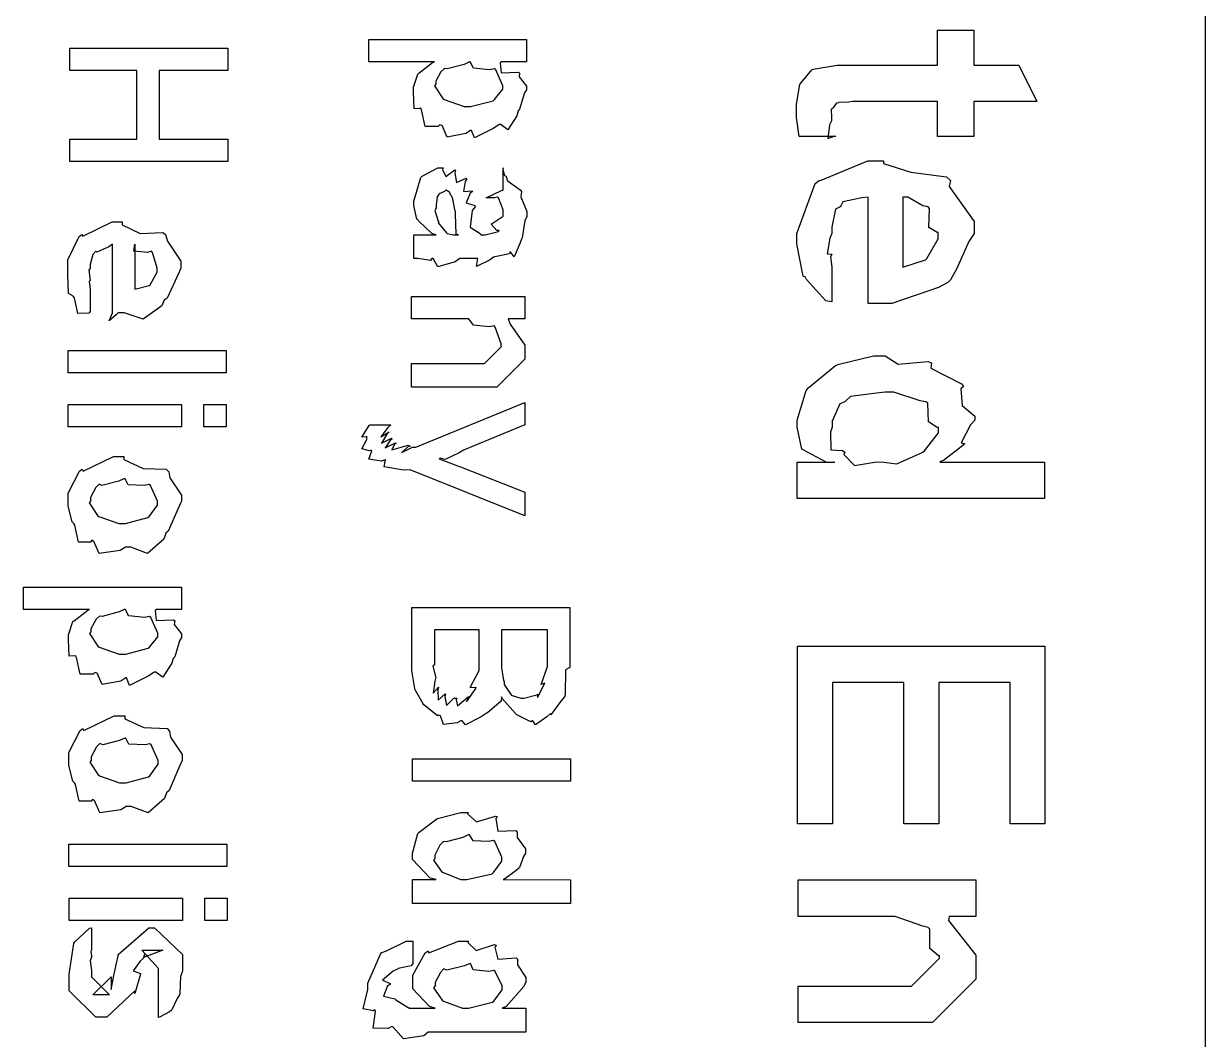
# Model space of a CAD drawing. Extents: x 0.2 to 11.6, y 0.3 to 16.2.
# Drawn here: x 1.6949 to 1.8783, y 1.983 to 2.1406 of the extents above; entities that cross this region are included whole.
import ezdxf

# ---------------------------------------------------------------- set-up
doc = ezdxf.new("R2010")
doc.units = 0
doc.header["$MEASUREMENT"] = 0

msp = doc.modelspace()

# ---------------------------------------------------------------- linework, layer by layer
at = {"color": 0}
for p, q in [((1.87831, 0.513346), (1.87831, 4.18001)), ((1.83675, 2.13422), (1.83675, 2.13965)), ((1.83675, 2.13965), (1.84239, 2.13965)), ((1.84239, 2.13965), (1.84239, 2.13422)), ((1.74843, 2.13818), (1.77294, 2.13818)), ((1.74843, 2.13471), (1.74843, 2.13818)), ((1.74843, 2.13818), (1.74843, 2.13818)), ((1.77294, 2.13818), (1.77294, 2.13471)), ((1.70204, 2.13683), (1.72656, 2.13683)), ((1.70204, 2.13336), (1.70204, 2.13683)), ((1.70204, 2.13683), (1.70204, 2.13683)), ((1.72656, 2.13683), (1.72657, 2.13335)), ((1.75863, 2.13471), (1.74843, 2.13471)), ((1.75624, 2.13297), (1.75836, 2.1346)), ((1.75836, 2.1346), (1.75863, 2.13471)), ((1.76014, 2.13363), (1.75965, 2.13319)), ((1.76019, 2.13368), (1.76014, 2.13363)), ((1.76064, 2.13363), (1.76019, 2.13368)), ((1.76324, 2.13433), (1.76064, 2.13363)), ((1.76406, 2.13471), (1.76324, 2.13433)), ((1.76421, 2.13471), (1.76406, 2.13471)), ((1.76406, 2.13471), (1.76406, 2.13471)), ((1.76471, 2.13374), (1.76421, 2.13471)), ((1.76719, 2.13346), (1.76471, 2.13374)), ((1.76796, 2.13363), (1.76719, 2.13346)), ((1.76818, 2.13346), (1.76796, 2.13363)), ((1.76926, 2.13101), (1.76818, 2.13346)), ((1.76904, 2.13471), (1.76882, 2.13456)), ((1.76882, 2.13456), (1.76899, 2.13303)), ((1.77294, 2.13471), (1.76904, 2.13471)), ((1.81549, 2.1314), (1.81722, 2.13346)), ((1.81722, 2.13346), (1.81743, 2.13357)), ((1.81743, 2.13357), (1.82118, 2.13422)), ((1.81743, 2.13357), (1.81743, 2.13357)), ((1.82118, 2.13422), (1.82243, 2.13422)), ((1.82243, 2.13422), (1.83675, 2.13422)), ((1.84239, 2.13422), (1.84933, 2.13422)), ((1.84933, 2.13422), (1.85215, 2.12858)), ((1.71246, 2.13336), (1.70204, 2.13336)), ((1.71246, 2.12272), (1.71246, 2.13336)), ((1.72657, 2.13335), (1.71593, 2.13335)), ((1.71593, 2.13335), (1.71593, 2.12272)), ((1.75538, 2.13081), (1.75608, 2.13282)), ((1.75608, 2.13282), (1.75624, 2.13297)), ((1.75624, 2.13297), (1.75624, 2.13297)), ((1.75965, 2.13319), (1.75885, 2.13172)), ((1.75885, 2.13172), (1.75885, 2.13124)), ((1.76899, 2.13303), (1.77171, 2.13314)), ((1.77171, 2.13314), (1.77186, 2.13297)), ((1.77186, 2.13297), (1.77181, 2.13238)), ((1.77181, 2.13238), (1.77294, 2.13092)), ((1.75538, 2.12999), (1.75538, 2.13081)), ((1.75538, 2.13081), (1.75538, 2.13081)), ((1.75549, 2.12744), (1.75538, 2.12999)), ((1.75885, 2.13124), (1.75863, 2.13097)), ((1.75863, 2.13097), (1.75993, 2.12901)), ((1.76796, 2.12885), (1.76926, 2.13047)), ((1.76926, 2.13047), (1.76926, 2.13101)), ((1.76926, 2.13101), (1.76926, 2.13101)), ((1.77262, 2.12989), (1.77186, 2.12739)), ((1.77294, 2.13037), (1.77262, 2.12989)), ((1.77294, 2.13092), (1.77294, 2.13037)), ((1.81483, 2.12815), (1.81538, 2.13118)), ((1.81538, 2.13118), (1.81549, 2.1314)), ((1.81549, 2.1314), (1.81549, 2.1314)), ((1.75993, 2.12901), (1.76014, 2.12885)), ((1.76014, 2.12885), (1.76014, 2.12885)), ((1.76014, 2.12885), (1.76324, 2.12776)), ((1.76426, 2.12776), (1.76774, 2.12869)), ((1.76774, 2.12869), (1.76796, 2.12885)), ((1.76796, 2.12885), (1.76796, 2.12885)), ((1.81483, 2.12706), (1.81483, 2.12815)), ((1.82107, 2.12831), (1.82053, 2.12761)), ((1.82135, 2.12836), (1.82107, 2.12831)), ((1.8214, 2.12842), (1.82135, 2.12836)), ((1.82297, 2.12847), (1.8214, 2.12842)), ((1.82351, 2.12858), (1.82297, 2.12847)), ((1.83675, 2.12858), (1.82351, 2.12858)), ((1.83675, 2.12315), (1.83675, 2.12858)), ((1.85215, 2.12858), (1.84239, 2.12858)), ((1.84239, 2.12858), (1.84239, 2.12315)), ((1.7564, 2.1275), (1.75549, 2.12744)), ((1.75646, 2.12756), (1.7564, 2.1275)), ((1.75662, 2.12728), (1.75646, 2.12756)), ((1.75722, 2.12468), (1.75662, 2.12728)), ((1.76324, 2.12776), (1.76426, 2.12776)), ((1.76426, 2.12776), (1.76426, 2.12776)), ((1.77143, 2.12636), (1.77001, 2.12418)), ((1.77165, 2.12711), (1.77143, 2.12636)), ((1.77186, 2.12739), (1.77165, 2.12711)), ((1.81483, 2.12608), (1.81483, 2.12706)), ((1.81526, 2.12315), (1.81483, 2.12608)), ((1.82047, 2.1275), (1.82021, 2.12739)), ((1.82021, 2.12739), (1.82026, 2.12603)), ((1.82053, 2.12761), (1.82047, 2.1275)), ((1.75922, 2.12468), (1.75722, 2.12468)), ((1.7595, 2.12494), (1.75922, 2.12468)), ((1.75982, 2.12483), (1.7595, 2.12494)), ((1.76064, 2.12304), (1.75982, 2.12483)), ((1.76774, 2.12435), (1.76486, 2.12294)), ((1.76861, 2.12494), (1.76774, 2.12435)), ((1.76882, 2.12506), (1.76861, 2.12494)), ((1.77001, 2.12418), (1.76882, 2.12506)), ((1.81999, 2.12494), (1.81972, 2.12283)), ((1.82026, 2.12554), (1.81999, 2.12494)), ((1.82026, 2.12603), (1.82026, 2.12554)), ((1.70204, 2.11925), (1.70204, 2.12272)), ((1.70204, 2.12272), (1.71246, 2.12272)), ((1.71593, 2.12272), (1.72657, 2.12272)), ((1.72657, 2.12272), (1.72657, 2.11925)), ((1.76351, 2.12358), (1.76064, 2.12304)), ((1.76426, 2.12407), (1.76351, 2.12358)), ((1.76438, 2.12407), (1.76426, 2.12407)), ((1.76486, 2.12294), (1.76438, 2.12407)), ((1.8209, 2.12315), (1.81526, 2.12315)), ((1.81526, 2.12315), (1.81526, 2.12315)), ((1.81972, 2.12283), (1.82086, 2.12321)), ((1.82086, 2.12321), (1.8209, 2.12315)), ((1.8209, 2.12315), (1.8209, 2.12315)), ((1.84239, 2.12315), (1.83675, 2.12315)), ((1.72657, 2.11925), (1.70204, 2.11925)), ((1.81868, 2.11637), (1.8259, 2.11936)), ((1.8259, 2.11936), (1.82835, 2.11936)), ((1.82835, 2.11936), (1.82835, 2.11893)), ((1.82835, 2.11893), (1.83257, 2.11757)), ((1.75651, 2.11675), (1.75672, 2.11697)), ((1.75672, 2.11697), (1.75917, 2.11828)), ((1.75672, 2.11697), (1.75672, 2.11697)), ((1.75917, 2.11828), (1.75999, 2.11828)), ((1.75999, 2.11828), (1.75987, 2.118)), ((1.75987, 2.118), (1.76042, 2.11692)), ((1.76042, 2.11692), (1.76178, 2.11794)), ((1.76178, 2.11794), (1.76193, 2.11783)), ((1.76193, 2.11783), (1.76178, 2.11746)), ((1.76178, 2.11746), (1.76204, 2.116)), ((1.76932, 2.11828), (1.76926, 2.118)), ((1.76926, 2.118), (1.76953, 2.11708)), ((1.76932, 2.11481), (1.76932, 2.11828)), ((1.76953, 2.11708), (1.76975, 2.11697)), ((1.76975, 2.11697), (1.76992, 2.11632)), ((1.83257, 2.11757), (1.83811, 2.11686)), ((1.75543, 2.11307), (1.75651, 2.11675)), ((1.76204, 2.116), (1.76357, 2.11664)), ((1.7634, 2.11615), (1.76313, 2.11458)), ((1.76367, 2.11654), (1.7634, 2.11615)), ((1.76357, 2.11664), (1.76367, 2.11654)), ((1.76992, 2.11632), (1.77197, 2.11486)), ((1.81489, 2.10807), (1.81776, 2.11583)), ((1.81776, 2.11583), (1.81836, 2.11632)), ((1.81836, 2.11632), (1.81868, 2.11637)), ((1.83811, 2.11686), (1.83876, 2.11632)), ((1.83876, 2.11632), (1.83854, 2.11535)), ((1.83854, 2.11535), (1.84244, 2.10992)), ((1.75906, 2.11378), (1.7589, 2.11247)), ((1.75933, 2.11415), (1.75906, 2.11378)), ((1.75939, 2.11425), (1.75933, 2.11415)), ((1.76019, 2.11458), (1.75939, 2.11425)), ((1.76042, 2.11481), (1.76019, 2.11458)), ((1.76047, 2.11481), (1.76042, 2.11481)), ((1.76079, 2.11458), (1.76047, 2.11481)), ((1.76085, 2.11458), (1.76079, 2.11458)), ((1.7609, 2.11453), (1.76085, 2.11458)), ((1.7615, 2.1135), (1.7609, 2.11453)), ((1.7615, 2.11339), (1.7615, 2.1135)), ((1.7615, 2.1135), (1.7615, 2.1135)), ((1.76188, 2.11154), (1.7615, 2.11339)), ((1.76313, 2.11458), (1.76449, 2.11469)), ((1.76417, 2.11431), (1.76357, 2.11285)), ((1.76454, 2.11458), (1.76417, 2.11431)), ((1.76449, 2.11469), (1.76454, 2.11458)), ((1.76665, 2.11361), (1.76904, 2.11475)), ((1.76801, 2.11361), (1.76665, 2.11361)), ((1.76844, 2.11371), (1.76801, 2.11361)), ((1.76856, 2.11361), (1.76844, 2.11371)), ((1.76932, 2.11176), (1.76856, 2.11361)), ((1.76904, 2.11475), (1.76932, 2.11481)), ((1.77197, 2.11486), (1.77214, 2.11458)), ((1.77214, 2.11458), (1.77203, 2.11376)), ((1.77203, 2.11376), (1.773, 2.11149)), ((1.82497, 2.11361), (1.82206, 2.11301)), ((1.82596, 2.11371), (1.82497, 2.11361)), ((1.82596, 2.09722), (1.82596, 2.11371)), ((1.83137, 2.11372), (1.83137, 2.10286)), ((1.83214, 2.11372), (1.83137, 2.11372)), ((1.83137, 2.11372), (1.83137, 2.11372)), ((1.83447, 2.11236), (1.83214, 2.11372)), ((1.75543, 2.11242), (1.75543, 2.11307)), ((1.75543, 2.11307), (1.75543, 2.11307)), ((1.75592, 2.11029), (1.75543, 2.11242)), ((1.7589, 2.11199), (1.75868, 2.11165)), ((1.75868, 2.11165), (1.75922, 2.10997)), ((1.7589, 2.11247), (1.7589, 2.11199)), ((1.76193, 2.11154), (1.76188, 2.11154)), ((1.76193, 2.11111), (1.76193, 2.11154)), ((1.76357, 2.11285), (1.76492, 2.11242)), ((1.76449, 2.11165), (1.76417, 2.10906)), ((1.76497, 2.11219), (1.76449, 2.11165)), ((1.76492, 2.11242), (1.76497, 2.11219)), ((1.76932, 2.11111), (1.76932, 2.11176)), ((1.773, 2.11149), (1.773, 2.11068)), ((1.8209, 2.11187), (1.82032, 2.10906)), ((1.82161, 2.11219), (1.8209, 2.11187)), ((1.82172, 2.11236), (1.82161, 2.11219)), ((1.82206, 2.11301), (1.82172, 2.11236)), ((1.83529, 2.11219), (1.83447, 2.11236)), ((1.8355, 2.11193), (1.83529, 2.11219)), ((1.83539, 2.109), (1.8355, 2.11193)), ((1.70404, 2.10764), (1.70861, 2.10986)), ((1.70861, 2.10986), (1.71018, 2.10986)), ((1.71018, 2.10986), (1.71018, 2.10943)), ((1.75608, 2.11025), (1.75592, 2.11029)), ((1.75618, 2.11003), (1.75608, 2.11025)), ((1.75825, 2.10807), (1.75618, 2.11003)), ((1.75922, 2.10997), (1.75933, 2.10981)), ((1.75933, 2.10981), (1.75922, 2.10971)), ((1.75922, 2.10971), (1.76053, 2.10818)), ((1.76199, 2.10797), (1.76193, 2.11111)), ((1.76747, 2.10954), (1.76932, 2.11074)), ((1.76932, 2.11074), (1.76932, 2.11111)), ((1.77268, 2.11008), (1.77225, 2.10742)), ((1.773, 2.11068), (1.77268, 2.11008)), ((1.84244, 2.10992), (1.84244, 2.10807)), ((1.7035, 2.10758), (1.70389, 2.10792)), ((1.70389, 2.10792), (1.70404, 2.10764)), ((1.71018, 2.10943), (1.71294, 2.10807)), ((1.71294, 2.10807), (1.71647, 2.10824)), ((1.71647, 2.10824), (1.7169, 2.10792)), ((1.7169, 2.10792), (1.71718, 2.10688)), ((1.75543, 2.10417), (1.75543, 2.10786)), ((1.75543, 2.10786), (1.75629, 2.10786)), ((1.75629, 2.10786), (1.75825, 2.10786)), ((1.7589, 2.10786), (1.75825, 2.10807)), ((1.75825, 2.10786), (1.7589, 2.10786)), ((1.7589, 2.10786), (1.7589, 2.10786)), ((1.76053, 2.10818), (1.76064, 2.10807)), ((1.76064, 2.10807), (1.76064, 2.10807)), ((1.76064, 2.10807), (1.76161, 2.10786)), ((1.76161, 2.10786), (1.76193, 2.10786)), ((1.76193, 2.10786), (1.76237, 2.10786)), ((1.76237, 2.10786), (1.76199, 2.10797)), ((1.76237, 2.10786), (1.76237, 2.10786)), ((1.76417, 2.10906), (1.76574, 2.10807)), ((1.76574, 2.10807), (1.76585, 2.10786)), ((1.76585, 2.10786), (1.76585, 2.10786)), ((1.76585, 2.10786), (1.76649, 2.10786)), ((1.76649, 2.10786), (1.76856, 2.1084)), ((1.76649, 2.10786), (1.76649, 2.10786)), ((1.76649, 2.10786), (1.76649, 2.10786)), ((1.76833, 2.10856), (1.76747, 2.10954)), ((1.76867, 2.10851), (1.76833, 2.10856)), ((1.76856, 2.1084), (1.76867, 2.10851)), ((1.81489, 2.10644), (1.81489, 2.10807)), ((1.81489, 2.10807), (1.81489, 2.10807)), ((1.82032, 2.10807), (1.82004, 2.10736)), ((1.82032, 2.10906), (1.82032, 2.10807)), ((1.83669, 2.10824), (1.83539, 2.109)), ((1.83681, 2.10829), (1.83669, 2.10824)), ((1.83681, 2.10726), (1.83681, 2.10829)), ((1.84244, 2.10807), (1.84158, 2.10682)), ((1.70171, 2.104), (1.7035, 2.10758)), ((1.70811, 2.10601), (1.70622, 2.10519)), ((1.70865, 2.10639), (1.70811, 2.10601)), ((1.70865, 2.09576), (1.70865, 2.10639)), ((1.71197, 2.10531), (1.71213, 2.10639)), ((1.71213, 2.10639), (1.71213, 2.09944)), ((1.71213, 2.10639), (1.71213, 2.10639)), ((1.71213, 2.10639), (1.71213, 2.10639)), ((1.71718, 2.10688), (1.71929, 2.10379)), ((1.77192, 2.1065), (1.771, 2.10444)), ((1.77214, 2.10721), (1.77192, 2.1065)), ((1.77225, 2.10742), (1.77214, 2.10721)), ((1.81586, 2.10146), (1.81489, 2.10644)), ((1.82004, 2.10736), (1.81961, 2.10493)), ((1.83507, 2.10417), (1.83681, 2.10726)), ((1.84158, 2.10682), (1.83968, 2.10254)), ((1.70563, 2.10482), (1.70518, 2.10325)), ((1.70606, 2.10531), (1.70563, 2.10482)), ((1.70622, 2.10519), (1.70606, 2.10531)), ((1.70606, 2.10531), (1.70606, 2.10531)), ((1.71408, 2.10514), (1.71197, 2.10531)), ((1.71474, 2.10531), (1.71408, 2.10514)), ((1.71485, 2.10514), (1.71474, 2.10531)), ((1.7156, 2.10271), (1.71485, 2.10514)), ((1.75607, 2.10417), (1.75543, 2.10417)), ((1.75803, 2.1039), (1.75607, 2.10417)), ((1.75825, 2.10417), (1.75803, 2.1039)), ((1.75846, 2.10417), (1.75825, 2.10417)), ((1.75917, 2.10292), (1.75846, 2.10417)), ((1.76258, 2.10417), (1.76188, 2.10368)), ((1.7654, 2.10417), (1.76258, 2.10417)), ((1.76519, 2.10297), (1.7654, 2.10417)), ((1.7654, 2.10417), (1.7654, 2.10417)), ((1.76779, 2.10439), (1.76719, 2.10394)), ((1.76801, 2.10444), (1.76779, 2.10439)), ((1.77029, 2.10493), (1.76801, 2.10444)), ((1.7704, 2.10525), (1.77029, 2.10493)), ((1.771, 2.10444), (1.7704, 2.10525)), ((1.7704, 2.10525), (1.7704, 2.10525)), ((1.81961, 2.10493), (1.82032, 2.10487)), ((1.82032, 2.10482), (1.8201, 2.10444)), ((1.8201, 2.10444), (1.82032, 2.10286)), ((1.82032, 2.10487), (1.82032, 2.10482)), ((1.83485, 2.104), (1.83507, 2.10417)), ((1.83507, 2.10417), (1.83507, 2.10417)), ((1.70171, 2.10271), (1.70171, 2.104)), ((1.70171, 2.10172), (1.70171, 2.10271)), ((1.70518, 2.10271), (1.70497, 2.10238)), ((1.70497, 2.10238), (1.70518, 2.10075)), ((1.70518, 2.10325), (1.70518, 2.10271)), ((1.7156, 2.10206), (1.7156, 2.10271)), ((1.7156, 2.10271), (1.7156, 2.10271)), ((1.71929, 2.10271), (1.71897, 2.10194)), ((1.71929, 2.10379), (1.71929, 2.10271)), ((1.76188, 2.10368), (1.75917, 2.10292)), ((1.76719, 2.10394), (1.76519, 2.10297)), ((1.82032, 2.10286), (1.82032, 2.09744)), ((1.82032, 2.10286), (1.82032, 2.10286)), ((1.82032, 2.10286), (1.82032, 2.10286)), ((1.83137, 2.10286), (1.83485, 2.104)), ((1.83137, 2.10286), (1.83137, 2.10286)), ((1.83968, 2.10254), (1.83876, 2.10086)), ((1.70182, 2.09874), (1.70171, 2.10172)), ((1.70518, 2.10075), (1.70503, 2.10064)), ((1.70503, 2.10064), (1.70518, 2.09944)), ((1.70518, 2.10075), (1.70518, 2.10075)), ((1.71451, 2.1001), (1.7156, 2.10206)), ((1.71897, 2.10194), (1.71713, 2.09804)), ((1.81619, 2.10135), (1.81586, 2.10146)), ((1.8164, 2.10092), (1.81619, 2.10135)), ((1.81939, 2.0976), (1.8164, 2.10092)), ((1.83832, 2.10047), (1.83686, 2.09967)), ((1.83876, 2.10086), (1.83832, 2.10047)), ((1.70258, 2.09836), (1.70182, 2.09874)), ((1.70518, 2.09944), (1.70518, 2.09597)), ((1.70518, 2.09944), (1.70518, 2.09944)), ((1.70518, 2.09944), (1.70518, 2.09944)), ((1.71213, 2.09944), (1.71436, 2.09999)), ((1.71213, 2.09944), (1.71213, 2.09944)), ((1.71436, 2.09999), (1.71451, 2.1001)), ((1.71451, 2.1001), (1.71451, 2.1001)), ((1.83686, 2.09967), (1.82964, 2.09722)), ((1.70275, 2.0981), (1.70258, 2.09836)), ((1.70258, 2.09836), (1.70258, 2.09836)), ((1.70329, 2.09565), (1.70275, 2.0981)), ((1.71631, 2.09685), (1.71343, 2.09478)), ((1.71669, 2.09771), (1.71631, 2.09685)), ((1.71713, 2.09804), (1.71669, 2.09771)), ((1.7551, 2.09831), (1.77268, 2.09831)), ((1.7551, 2.09483), (1.7551, 2.09831)), ((1.7551, 2.09831), (1.7551, 2.09831)), ((1.77268, 2.09831), (1.77268, 2.09483)), ((1.82032, 2.09744), (1.81939, 2.0976)), ((1.82617, 2.09722), (1.82596, 2.09722)), ((1.82693, 2.09722), (1.82617, 2.09722)), ((1.82726, 2.09722), (1.82693, 2.09722)), ((1.82964, 2.09722), (1.82726, 2.09722)), ((1.70497, 2.09571), (1.70329, 2.09565)), ((1.70518, 2.09597), (1.70497, 2.09571)), ((1.70817, 2.09451), (1.70865, 2.09576)), ((1.70921, 2.09543), (1.70817, 2.09451)), ((1.70865, 2.09576), (1.70865, 2.09576)), ((1.70953, 2.09576), (1.70921, 2.09543)), ((1.7105, 2.09576), (1.70953, 2.09576)), ((1.71343, 2.09478), (1.7105, 2.09576)), ((1.76378, 2.09483), (1.7551, 2.09483)), ((1.764, 2.09483), (1.76378, 2.09483)), ((1.76471, 2.09386), (1.764, 2.09483)), ((1.76714, 2.09358), (1.76471, 2.09386)), ((1.7679, 2.09375), (1.76714, 2.09358)), ((1.76807, 2.09353), (1.7679, 2.09375)), ((1.76899, 2.09093), (1.76807, 2.09353)), ((1.77268, 2.09483), (1.77007, 2.09483)), ((1.77007, 2.09483), (1.7704, 2.09397)), ((1.7704, 2.09397), (1.77268, 2.09071)), ((1.70176, 2.0899), (1.72629, 2.0899)), ((1.70176, 2.08643), (1.70176, 2.0899)), ((1.70176, 2.0899), (1.70176, 2.0899)), ((1.72629, 2.0899), (1.72629, 2.08643)), ((1.76639, 2.08789), (1.76899, 2.0905)), ((1.76899, 2.0905), (1.76899, 2.09093)), ((1.76899, 2.09093), (1.76899, 2.09093)), ((1.77268, 2.09071), (1.77268, 2.08963)), ((1.77268, 2.08963), (1.77268, 2.08854)), ((1.7551, 2.08419), (1.7551, 2.08789)), ((1.7551, 2.08789), (1.76486, 2.08789)), ((1.76486, 2.08789), (1.76639, 2.08789)), ((1.77268, 2.08854), (1.76833, 2.08421)), ((1.81679, 2.08421), (1.8209, 2.08757)), ((1.8209, 2.08757), (1.82146, 2.08778)), ((1.82146, 2.08778), (1.82682, 2.08908)), ((1.82146, 2.08778), (1.82146, 2.08778)), ((1.82682, 2.08908), (1.82861, 2.08908)), ((1.82861, 2.08908), (1.82861, 2.08908)), ((1.82861, 2.08908), (1.83062, 2.08778)), ((1.83062, 2.08778), (1.83524, 2.08822)), ((1.83524, 2.08822), (1.83578, 2.088)), ((1.83578, 2.088), (1.83572, 2.08718)), ((1.72629, 2.08643), (1.70176, 2.08643)), ((1.83572, 2.08718), (1.84044, 2.08474)), ((1.76551, 2.08421), (1.7551, 2.08419)), ((1.76833, 2.08421), (1.76551, 2.08421)), ((1.81635, 2.08371), (1.81668, 2.0841)), ((1.81668, 2.0841), (1.81679, 2.08421)), ((1.84076, 2.08431), (1.84033, 2.08393)), ((1.84033, 2.08393), (1.84056, 2.08137)), ((1.84044, 2.08474), (1.84076, 2.08431)), ((1.81494, 2.0791), (1.81635, 2.08371)), ((1.82254, 2.08214), (1.82232, 2.08192)), ((1.82324, 2.08274), (1.82254, 2.08214)), ((1.82726, 2.08328), (1.82324, 2.08274)), ((1.82861, 2.08344), (1.82726, 2.08328)), ((1.82997, 2.08344), (1.82861, 2.08344)), ((1.82861, 2.08344), (1.82861, 2.08344)), ((1.83404, 2.08208), (1.82997, 2.08344)), ((1.8349, 2.08192), (1.83404, 2.08208)), ((1.70176, 2.08154), (1.71935, 2.08154)), ((1.70176, 2.07807), (1.70176, 2.08154)), ((1.70176, 2.08154), (1.70176, 2.08154)), ((1.71935, 2.08154), (1.71935, 2.07807)), ((1.72282, 2.08154), (1.72629, 2.08154)), ((1.72282, 2.07807), (1.72282, 2.08154)), ((1.72282, 2.08154), (1.72282, 2.08154)), ((1.72629, 2.08154), (1.72629, 2.07807)), ((1.75575, 2.07488), (1.77268, 2.08182)), ((1.77268, 2.08182), (1.77268, 2.07835)), ((1.82156, 2.08165), (1.82036, 2.07894)), ((1.82232, 2.08192), (1.82156, 2.08165)), ((1.83524, 2.08171), (1.8349, 2.08192)), ((1.83535, 2.07883), (1.83524, 2.08171)), ((1.84056, 2.08137), (1.8425, 2.07969)), ((1.81494, 2.07801), (1.81494, 2.0791)), ((1.81494, 2.0791), (1.81494, 2.0791)), ((1.82036, 2.07894), (1.82036, 2.07801)), ((1.83669, 2.07796), (1.83535, 2.07883)), ((1.8425, 2.0791), (1.84185, 2.07835)), ((1.8425, 2.07969), (1.8425, 2.0791)), ((1.71935, 2.07807), (1.70176, 2.07807)), ((1.72629, 2.07807), (1.72282, 2.07807)), ((1.74739, 2.07644), (1.74849, 2.07824)), ((1.74815, 2.07661), (1.74804, 2.0765)), ((1.74815, 2.07611), (1.74815, 2.07661)), ((1.74849, 2.07824), (1.74858, 2.07835)), ((1.74858, 2.07835), (1.75185, 2.07835)), ((1.74858, 2.07835), (1.74858, 2.07835)), ((1.75142, 2.07796), (1.75032, 2.0765)), ((1.75032, 2.0765), (1.75162, 2.07726)), ((1.75125, 2.07693), (1.75043, 2.07553)), ((1.75162, 2.07726), (1.75125, 2.07693)), ((1.75185, 2.07835), (1.75142, 2.07796)), ((1.75162, 2.07726), (1.75162, 2.07726)), ((1.77268, 2.07835), (1.76313, 2.07443)), ((1.81565, 2.0746), (1.81494, 2.07801)), ((1.82036, 2.07801), (1.8201, 2.07725)), ((1.8201, 2.07725), (1.82015, 2.07449)), ((1.83469, 2.07432), (1.83686, 2.0771)), ((1.83686, 2.07801), (1.83669, 2.07796)), ((1.83686, 2.0771), (1.83686, 2.07801)), ((1.84185, 2.07835), (1.84039, 2.07557)), ((1.74735, 2.07465), (1.74815, 2.07611)), ((1.74804, 2.0765), (1.74739, 2.07644)), ((1.75043, 2.07553), (1.75196, 2.07628)), ((1.75174, 2.0759), (1.75097, 2.07482)), ((1.75097, 2.07482), (1.75261, 2.07557)), ((1.75206, 2.07617), (1.75174, 2.0759)), ((1.75196, 2.07628), (1.75206, 2.07617)), ((1.75244, 2.07536), (1.75201, 2.07449)), ((1.75201, 2.07449), (1.75456, 2.07519)), ((1.75271, 2.07551), (1.75244, 2.07536)), ((1.75261, 2.07557), (1.75271, 2.07551)), ((1.7545, 2.07493), (1.75358, 2.07406)), ((1.75358, 2.07406), (1.75521, 2.07488)), ((1.75489, 2.07508), (1.7545, 2.07493)), ((1.75456, 2.07519), (1.75489, 2.07508)), ((1.75521, 2.07488), (1.75575, 2.07488)), ((1.84017, 2.07476), (1.83768, 2.07281)), ((1.84099, 2.07542), (1.84017, 2.07476)), ((1.84039, 2.07557), (1.84099, 2.07542)), ((1.84099, 2.07542), (1.84099, 2.07542)), ((1.7041, 2.07118), (1.70882, 2.07346)), ((1.70882, 2.07346), (1.71044, 2.07346)), ((1.71044, 2.07346), (1.71044, 2.07297)), ((1.71044, 2.07346), (1.71044, 2.07346)), ((1.71044, 2.07297), (1.71343, 2.07161)), ((1.74854, 2.07433), (1.74735, 2.07465)), ((1.74843, 2.07303), (1.74892, 2.07433)), ((1.75038, 2.07275), (1.74843, 2.07303)), ((1.74881, 2.07443), (1.74854, 2.07433)), ((1.74892, 2.07433), (1.74881, 2.07443)), ((1.75097, 2.07292), (1.75038, 2.07275)), ((1.75082, 2.07183), (1.75103, 2.07292)), ((1.75103, 2.07292), (1.75097, 2.07292)), ((1.75944, 2.07314), (1.75939, 2.07308)), ((1.75939, 2.07308), (1.76237, 2.07194)), ((1.7596, 2.07319), (1.75944, 2.07314)), ((1.76031, 2.07297), (1.7596, 2.07319)), ((1.76247, 2.074), (1.76031, 2.07297)), ((1.76313, 2.07443), (1.76247, 2.074)), ((1.81956, 2.07254), (1.81565, 2.0746)), ((1.82015, 2.07449), (1.822, 2.07437)), ((1.822, 2.07437), (1.82232, 2.07411)), ((1.82232, 2.07411), (1.82221, 2.07378)), ((1.82221, 2.07378), (1.82383, 2.07204)), ((1.8304, 2.07232), (1.83436, 2.07406)), ((1.83436, 2.07406), (1.83469, 2.07432)), ((1.83469, 2.07432), (1.83469, 2.07432)), ((1.70176, 2.06776), (1.70356, 2.07118)), ((1.70356, 2.07118), (1.70394, 2.0715)), ((1.70394, 2.0715), (1.7041, 2.07118)), ((1.71343, 2.07161), (1.71701, 2.0715)), ((1.71701, 2.0715), (1.71739, 2.07107)), ((1.71739, 2.07107), (1.71756, 2.07015)), ((1.75385, 2.07135), (1.75082, 2.07183)), ((1.75489, 2.0714), (1.75385, 2.07135)), ((1.77268, 2.06424), (1.75489, 2.0714)), ((1.76237, 2.07194), (1.76269, 2.07183)), ((1.76269, 2.07183), (1.77268, 2.06793)), ((1.81494, 2.07258), (1.82081, 2.07258)), ((1.81494, 2.06694), (1.81494, 2.07258)), ((1.81494, 2.07258), (1.81494, 2.07258)), ((1.82081, 2.07258), (1.81956, 2.07254)), ((1.82383, 2.07204), (1.82726, 2.0726)), ((1.82726, 2.0726), (1.8284, 2.07258)), ((1.8284, 2.07258), (1.8284, 2.07258)), ((1.8284, 2.07258), (1.8304, 2.07232)), ((1.83718, 2.07269), (1.83708, 2.07258)), ((1.83708, 2.07258), (1.85335, 2.07258)), ((1.83768, 2.07281), (1.83718, 2.07269)), ((1.85335, 2.07258), (1.85335, 2.06694)), ((1.70964, 2.06961), (1.70703, 2.06896)), ((1.71044, 2.06999), (1.70964, 2.06961)), ((1.71061, 2.06999), (1.71044, 2.06999)), ((1.71044, 2.06999), (1.71044, 2.06999)), ((1.7111, 2.06907), (1.71061, 2.06999)), ((1.71756, 2.07015), (1.71935, 2.06743)), ((1.70176, 2.06651), (1.70176, 2.06776)), ((1.70606, 2.06862), (1.70524, 2.06706)), ((1.70654, 2.06911), (1.70606, 2.06862)), ((1.7066, 2.06917), (1.70654, 2.06911)), ((1.70703, 2.06896), (1.7066, 2.06917)), ((1.7136, 2.06896), (1.7111, 2.06907)), ((1.71436, 2.06911), (1.7136, 2.06896)), ((1.71457, 2.06896), (1.71436, 2.06911)), ((1.71565, 2.06651), (1.71457, 2.06896)), ((1.71935, 2.06743), (1.71935, 2.06651)), ((1.77268, 2.06793), (1.77268, 2.06424)), ((1.70176, 2.06575), (1.70176, 2.06651)), ((1.70242, 2.06332), (1.70176, 2.06575)), ((1.70524, 2.06651), (1.70503, 2.06624)), ((1.70503, 2.06624), (1.70632, 2.06429)), ((1.70524, 2.06706), (1.70524, 2.06651)), ((1.71436, 2.06413), (1.71565, 2.06592)), ((1.71565, 2.06592), (1.71565, 2.06651)), ((1.71565, 2.06651), (1.71565, 2.06651)), ((1.71903, 2.06575), (1.71733, 2.06185)), ((1.71935, 2.06651), (1.71903, 2.06575)), ((1.85335, 2.06694), (1.81494, 2.06694)), ((1.70632, 2.06429), (1.70654, 2.06413)), ((1.70654, 2.06413), (1.70654, 2.06413)), ((1.70654, 2.06413), (1.70964, 2.06304)), ((1.71067, 2.06304), (1.71414, 2.06396)), ((1.71414, 2.06396), (1.71436, 2.06413)), ((1.71436, 2.06413), (1.71436, 2.06413)), ((1.70264, 2.06304), (1.70242, 2.06332)), ((1.70281, 2.06278), (1.70264, 2.06304)), ((1.7034, 2.06017), (1.70281, 2.06278)), ((1.70964, 2.06304), (1.71067, 2.06304)), ((1.71067, 2.06304), (1.71067, 2.06304)), ((1.70524, 2.06017), (1.7034, 2.06017)), ((1.70546, 2.06044), (1.70524, 2.06017)), ((1.70578, 2.06028), (1.70546, 2.06044)), ((1.7066, 2.05838), (1.70578, 2.06028)), ((1.71664, 2.0606), (1.71408, 2.05838)), ((1.71696, 2.06153), (1.71664, 2.0606)), ((1.71733, 2.06185), (1.71696, 2.06153)), ((1.70985, 2.05886), (1.7066, 2.05838)), ((1.71067, 2.05935), (1.70985, 2.05886)), ((1.71149, 2.05935), (1.71067, 2.05935)), ((1.71408, 2.05838), (1.71149, 2.05935)), ((1.69487, 2.05317), (1.7194, 2.05317)), ((1.69487, 2.04969), (1.69487, 2.05317)), ((1.69487, 2.05317), (1.69487, 2.05317)), ((1.7194, 2.05317), (1.7194, 2.04969)), ((1.70508, 2.04969), (1.69487, 2.04969)), ((1.70269, 2.04796), (1.70481, 2.04958)), ((1.70481, 2.04958), (1.70508, 2.04969)), ((1.70969, 2.04932), (1.70708, 2.04861)), ((1.7105, 2.04969), (1.70969, 2.04932)), ((1.71067, 2.04969), (1.7105, 2.04969)), ((1.7105, 2.04969), (1.7105, 2.04969)), ((1.71115, 2.04872), (1.71067, 2.04969)), ((1.7155, 2.04969), (1.71528, 2.04954)), ((1.71528, 2.04954), (1.71544, 2.04801)), ((1.7194, 2.04969), (1.7155, 2.04969)), ((1.75515, 2.05003), (1.77968, 2.05003)), ((1.75515, 2.04112), (1.75515, 2.05003)), ((1.75515, 2.05003), (1.75515, 2.05003)), ((1.77968, 2.05003), (1.77968, 2.04069)), ((1.70182, 2.04579), (1.70253, 2.04781)), ((1.70253, 2.04781), (1.70269, 2.04796)), ((1.70269, 2.04796), (1.70269, 2.04796)), ((1.70611, 2.04818), (1.70529, 2.04671)), ((1.7066, 2.04861), (1.70611, 2.04818)), ((1.70665, 2.04867), (1.7066, 2.04861)), ((1.70708, 2.04861), (1.70665, 2.04867)), ((1.71365, 2.04844), (1.71115, 2.04872)), ((1.7144, 2.04861), (1.71365, 2.04844)), ((1.71463, 2.04844), (1.7144, 2.04861)), ((1.71571, 2.04601), (1.71463, 2.04844)), ((1.71544, 2.04801), (1.71815, 2.04812)), ((1.71815, 2.04812), (1.71832, 2.04796)), ((1.71832, 2.04796), (1.71826, 2.04736)), ((1.71826, 2.04736), (1.7194, 2.0459)), ((1.70182, 2.04497), (1.70182, 2.04579)), ((1.70182, 2.04579), (1.70182, 2.04579)), ((1.70529, 2.04622), (1.70508, 2.04596)), ((1.70508, 2.04596), (1.70638, 2.044)), ((1.70529, 2.04671), (1.70529, 2.04622)), ((1.7144, 2.04383), (1.71571, 2.04546)), ((1.71571, 2.04546), (1.71571, 2.04601)), ((1.71571, 2.04601), (1.71571, 2.04601)), ((1.7194, 2.04536), (1.71907, 2.04486)), ((1.7194, 2.0459), (1.7194, 2.04536)), ((1.75863, 2.04656), (1.75863, 2.04112)), ((1.76557, 2.04656), (1.75863, 2.04656)), ((1.75863, 2.04656), (1.75863, 2.04656)), ((1.76557, 2.04112), (1.76557, 2.04656)), ((1.77621, 2.04656), (1.76904, 2.04654)), ((1.76904, 2.04654), (1.76904, 2.04133)), ((1.76904, 2.04654), (1.76904, 2.04654)), ((1.77621, 2.04178), (1.77621, 2.04656)), ((1.70193, 2.04243), (1.70182, 2.04497)), ((1.70638, 2.044), (1.7066, 2.04383)), ((1.7066, 2.04383), (1.7066, 2.04383)), ((1.7066, 2.04383), (1.70969, 2.04275)), ((1.71072, 2.04275), (1.71419, 2.04368)), ((1.71419, 2.04368), (1.7144, 2.04383)), ((1.7144, 2.04383), (1.7144, 2.04383)), ((1.71907, 2.04486), (1.71832, 2.04237)), ((1.815, 2.044), (1.8534, 2.044)), ((1.815, 2.01644), (1.815, 2.044)), ((1.815, 2.044), (1.815, 2.044)), ((1.8534, 2.044), (1.8534, 2.01644)), ((1.70285, 2.04249), (1.70193, 2.04243)), ((1.7029, 2.04254), (1.70285, 2.04249)), ((1.70307, 2.04226), (1.7029, 2.04254)), ((1.70367, 2.03967), (1.70307, 2.04226)), ((1.70969, 2.04275), (1.71072, 2.04275)), ((1.71072, 2.04275), (1.71072, 2.04275)), ((1.7181, 2.0421), (1.71787, 2.04135)), ((1.71832, 2.04237), (1.7181, 2.0421)), ((1.77621, 2.04085), (1.77621, 2.04178)), ((1.70594, 2.03993), (1.70568, 2.03967)), ((1.70628, 2.03982), (1.70594, 2.03993)), ((1.71506, 2.03993), (1.71419, 2.03933)), ((1.71528, 2.04004), (1.71506, 2.03993)), ((1.71647, 2.03917), (1.71528, 2.04004)), ((1.71787, 2.04135), (1.71647, 2.03917)), ((1.75515, 2.04021), (1.75515, 2.04112)), ((1.75558, 2.03743), (1.75515, 2.04021)), ((1.75863, 2.04112), (1.7584, 2.0409)), ((1.7584, 2.0409), (1.75879, 2.03928)), ((1.76421, 2.0376), (1.76557, 2.04025)), ((1.76557, 2.04025), (1.76557, 2.04112)), ((1.76904, 2.04133), (1.76904, 2.04064)), ((1.76904, 2.04064), (1.76937, 2.03868)), ((1.77522, 2.03808), (1.77621, 2.04085)), ((1.77897, 2.04031), (1.77892, 2.03646)), ((1.77968, 2.04069), (1.77897, 2.04031)), ((1.70568, 2.03967), (1.70367, 2.03967)), ((1.70708, 2.03803), (1.70628, 2.03982)), ((1.70996, 2.03857), (1.70708, 2.03803)), ((1.71072, 2.03907), (1.70996, 2.03857)), ((1.71083, 2.03907), (1.71072, 2.03907)), ((1.71132, 2.03792), (1.71083, 2.03907)), ((1.71419, 2.03933), (1.71132, 2.03792)), ((1.75868, 2.03857), (1.75846, 2.03672)), ((1.75885, 2.03917), (1.75868, 2.03857)), ((1.75879, 2.03928), (1.75885, 2.03917)), ((1.76937, 2.03868), (1.76947, 2.03851)), ((1.76947, 2.03851), (1.76947, 2.03803)), ((1.76947, 2.03803), (1.7704, 2.03668)), ((1.77463, 2.03603), (1.77572, 2.03814)), ((1.77572, 2.03825), (1.77522, 2.03808)), ((1.77572, 2.03814), (1.77576, 2.03831)), ((1.77576, 2.03831), (1.77572, 2.03825)), ((1.83149, 2.03836), (1.82042, 2.03836)), ((1.82042, 2.03836), (1.82042, 2.01644)), ((1.83149, 2.01644), (1.83149, 2.03836)), ((1.84799, 2.03836), (1.83692, 2.03836)), ((1.83692, 2.03836), (1.83692, 2.01644)), ((1.84799, 2.01644), (1.84799, 2.03836)), ((1.75564, 2.03722), (1.75558, 2.03743)), ((1.75558, 2.03743), (1.75558, 2.03743)), ((1.75689, 2.03504), (1.75564, 2.03722)), ((1.75846, 2.03672), (1.75928, 2.03765)), ((1.75928, 2.03765), (1.75917, 2.03717)), ((1.75917, 2.03717), (1.75922, 2.0356)), ((1.75922, 2.0356), (1.76031, 2.03662)), ((1.75928, 2.03765), (1.75928, 2.03765)), ((1.76036, 2.03657), (1.76025, 2.03618)), ((1.76031, 2.03662), (1.76036, 2.03657)), ((1.76361, 2.03537), (1.76508, 2.03743)), ((1.76503, 2.03754), (1.76421, 2.0376)), ((1.76514, 2.03765), (1.76503, 2.03754)), ((1.76508, 2.03743), (1.76514, 2.03765)), ((1.7704, 2.03668), (1.77056, 2.03657)), ((1.77056, 2.03657), (1.77056, 2.0364)), ((1.77056, 2.0364), (1.77203, 2.03592)), ((1.77251, 2.03592), (1.77453, 2.03646)), ((1.77453, 2.03646), (1.77468, 2.03657)), ((1.77468, 2.03657), (1.77463, 2.03646)), ((1.77463, 2.03646), (1.77463, 2.03603)), ((1.77892, 2.03646), (1.77881, 2.03614)), ((1.757, 2.03489), (1.75689, 2.03504)), ((1.75689, 2.03504), (1.75689, 2.03504)), ((1.75911, 2.03321), (1.757, 2.03489)), ((1.76025, 2.03618), (1.76053, 2.03478)), ((1.76053, 2.03478), (1.76167, 2.03592)), ((1.76167, 2.03592), (1.7621, 2.03592)), ((1.7621, 2.03592), (1.76199, 2.03569)), ((1.76199, 2.03569), (1.76221, 2.03472)), ((1.76221, 2.03472), (1.76389, 2.03614)), ((1.76389, 2.03597), (1.76361, 2.03537)), ((1.76389, 2.03614), (1.76406, 2.03614)), ((1.76406, 2.03614), (1.76389, 2.03597)), ((1.76899, 2.03549), (1.76693, 2.03369)), ((1.76904, 2.03614), (1.76899, 2.03549)), ((1.76915, 2.03586), (1.76904, 2.03614)), ((1.77121, 2.03353), (1.76915, 2.03586)), ((1.77203, 2.03592), (1.77251, 2.03592)), ((1.77251, 2.03592), (1.77251, 2.03592)), ((1.77826, 2.03549), (1.77669, 2.03336)), ((1.77881, 2.03614), (1.77826, 2.03549)), ((1.70421, 2.03093), (1.70893, 2.03321)), ((1.70893, 2.03321), (1.71056, 2.03321)), ((1.71056, 2.03321), (1.71056, 2.03272)), ((1.71056, 2.03321), (1.71056, 2.03321)), ((1.71056, 2.03272), (1.71354, 2.03136)), ((1.75928, 2.03331), (1.75911, 2.03321)), ((1.75956, 2.03321), (1.75928, 2.03331)), ((1.76004, 2.03185), (1.75956, 2.03321)), ((1.7659, 2.03304), (1.76346, 2.03179)), ((1.76665, 2.03353), (1.7659, 2.03304)), ((1.76693, 2.03369), (1.76665, 2.03353)), ((1.77143, 2.03336), (1.77121, 2.03353)), ((1.77121, 2.03353), (1.77121, 2.03353)), ((1.7736, 2.03228), (1.77143, 2.03336)), ((1.7761, 2.03304), (1.77431, 2.03179)), ((1.77664, 2.03353), (1.7761, 2.03304)), ((1.77669, 2.03336), (1.77664, 2.03353)), ((1.77664, 2.03353), (1.77664, 2.03353)), ((1.70188, 2.02751), (1.70367, 2.03093)), ((1.70367, 2.03093), (1.70404, 2.03125)), ((1.70404, 2.03125), (1.70421, 2.03093)), ((1.71354, 2.03136), (1.71713, 2.03125)), ((1.71713, 2.03125), (1.7175, 2.03082)), ((1.7175, 2.03082), (1.71767, 2.02989)), ((1.76215, 2.03213), (1.76004, 2.03185)), ((1.76275, 2.03244), (1.76215, 2.03213)), ((1.76292, 2.03244), (1.76275, 2.03244)), ((1.76346, 2.03179), (1.76292, 2.03244)), ((1.77382, 2.03244), (1.7736, 2.03228)), ((1.77393, 2.03244), (1.77382, 2.03244)), ((1.77431, 2.03179), (1.77393, 2.03244)), ((1.70665, 2.02886), (1.70617, 2.02838)), ((1.70671, 2.02892), (1.70665, 2.02886)), ((1.70714, 2.02869), (1.70671, 2.02892)), ((1.70975, 2.02935), (1.70714, 2.02869)), ((1.71056, 2.02974), (1.70975, 2.02935)), ((1.71072, 2.02974), (1.71056, 2.02974)), ((1.71056, 2.02974), (1.71056, 2.02974)), ((1.71121, 2.02881), (1.71072, 2.02974)), ((1.71446, 2.02886), (1.71371, 2.02871)), ((1.71468, 2.02869), (1.71446, 2.02886)), ((1.71767, 2.02989), (1.71946, 2.02718)), ((1.70188, 2.02626), (1.70188, 2.02751)), ((1.70617, 2.02838), (1.70535, 2.02681)), ((1.71371, 2.02871), (1.71121, 2.02881)), ((1.71576, 2.02626), (1.71468, 2.02869)), ((1.71946, 2.02718), (1.71946, 2.02626)), ((1.70188, 2.0255), (1.70188, 2.02626)), ((1.70253, 2.02306), (1.70188, 2.0255)), ((1.70535, 2.02626), (1.70514, 2.02599)), ((1.70514, 2.02599), (1.70643, 2.02404)), ((1.70535, 2.02681), (1.70535, 2.02626)), ((1.71446, 2.02387), (1.71576, 2.02567)), ((1.71576, 2.02567), (1.71576, 2.02626)), ((1.71576, 2.02626), (1.71576, 2.02626)), ((1.71913, 2.0255), (1.71744, 2.0216)), ((1.71946, 2.02626), (1.71913, 2.0255)), ((1.75521, 2.02653), (1.77974, 2.02653)), ((1.75521, 2.02306), (1.75521, 2.02653)), ((1.75521, 2.02653), (1.75521, 2.02653)), ((1.77974, 2.02653), (1.77974, 2.02306)), ((1.70643, 2.02404), (1.70665, 2.02387)), ((1.70665, 2.02387), (1.70665, 2.02387)), ((1.70665, 2.02387), (1.70975, 2.02279)), ((1.71078, 2.02279), (1.71425, 2.02371)), ((1.71425, 2.02371), (1.71446, 2.02387)), ((1.71446, 2.02387), (1.71446, 2.02387)), ((1.70275, 2.02279), (1.70253, 2.02306)), ((1.7029, 2.02251), (1.70275, 2.02279)), ((1.7035, 2.01992), (1.7029, 2.02251)), ((1.70975, 2.02279), (1.71078, 2.02279)), ((1.71078, 2.02279), (1.71078, 2.02279)), ((1.71744, 2.0216), (1.71707, 2.02126)), ((1.77974, 2.02306), (1.75521, 2.02306)), ((1.70535, 2.01992), (1.7035, 2.01992)), ((1.70557, 2.02018), (1.70535, 2.01992)), ((1.70589, 2.02003), (1.70557, 2.02018)), ((1.70671, 2.01812), (1.70589, 2.02003)), ((1.71674, 2.02035), (1.71419, 2.01812)), ((1.71707, 2.02126), (1.71674, 2.02035)), ((1.70996, 2.01861), (1.70671, 2.01812)), ((1.71078, 2.0191), (1.70996, 2.01861)), ((1.71158, 2.0191), (1.71078, 2.0191)), ((1.71419, 2.01812), (1.71158, 2.0191)), ((1.75933, 2.01731), (1.76275, 2.01818)), ((1.76275, 2.01818), (1.76389, 2.01818)), ((1.76389, 2.01818), (1.76378, 2.01796)), ((1.76378, 2.01796), (1.76519, 2.01671)), ((1.75629, 2.01514), (1.759, 2.01719)), ((1.759, 2.01719), (1.75933, 2.01731)), ((1.75933, 2.01731), (1.75933, 2.01731)), ((1.76519, 2.01671), (1.76813, 2.01764)), ((1.76813, 2.01764), (1.76844, 2.01753)), ((1.76844, 2.01753), (1.76818, 2.01725)), ((1.76818, 2.01725), (1.7685, 2.01531)), ((1.82042, 2.01644), (1.815, 2.01644)), ((1.83692, 2.01644), (1.83149, 2.01644)), ((1.8534, 2.01644), (1.84799, 2.01644)), ((1.75521, 2.01187), (1.75607, 2.01492)), ((1.75607, 2.01492), (1.75629, 2.01514)), ((1.75629, 2.01514), (1.75629, 2.01514)), ((1.76307, 2.01432), (1.76047, 2.01361)), ((1.76389, 2.01471), (1.76307, 2.01432)), ((1.76406, 2.01471), (1.76389, 2.01471)), ((1.76389, 2.01471), (1.76389, 2.01471)), ((1.76465, 2.01378), (1.76406, 2.01471)), ((1.7685, 2.01531), (1.77126, 2.0154)), ((1.77126, 2.0154), (1.77149, 2.01514)), ((1.77149, 2.01514), (1.77149, 2.01432)), ((1.77149, 2.01432), (1.77279, 2.01253)), ((1.70188, 2.01329), (1.7264, 2.01329)), ((1.70188, 2.00982), (1.70188, 2.01329)), ((1.70188, 2.01329), (1.70188, 2.01329)), ((1.7264, 2.01329), (1.7264, 2.00982)), ((1.7595, 2.01313), (1.75868, 2.01156)), ((1.75999, 2.01361), (1.7595, 2.01313)), ((1.76004, 2.01367), (1.75999, 2.01361)), ((1.76047, 2.01361), (1.76004, 2.01367)), ((1.76704, 2.01367), (1.76465, 2.01378)), ((1.76779, 2.01383), (1.76704, 2.01367)), ((1.76801, 2.01367), (1.76779, 2.01383)), ((1.7691, 2.01124), (1.76801, 2.01367)), ((1.77279, 2.01253), (1.77279, 2.01187)), ((1.75521, 2.0109), (1.75521, 2.01187)), ((1.75521, 2.01187), (1.75521, 2.01187)), ((1.75797, 2.00797), (1.75521, 2.0109)), ((1.75868, 2.01101), (1.75851, 2.01079)), ((1.75851, 2.01079), (1.75976, 2.009)), ((1.75868, 2.01156), (1.75868, 2.01101)), ((1.76779, 2.00885), (1.7691, 2.01064)), ((1.7691, 2.01064), (1.7691, 2.01124)), ((1.7691, 2.01124), (1.7691, 2.01124)), ((1.77246, 2.01135), (1.77186, 2.00965)), ((1.77279, 2.01187), (1.77246, 2.01135)), ((1.7264, 2.00982), (1.70188, 2.00982)), ((1.75976, 2.009), (1.75999, 2.00885)), ((1.75999, 2.00885), (1.75999, 2.00885)), ((1.75999, 2.00885), (1.76275, 2.00776)), ((1.76367, 2.00776), (1.76758, 2.00868)), ((1.76758, 2.00868), (1.76779, 2.00885)), ((1.76779, 2.00885), (1.76779, 2.00885)), ((1.77132, 2.00917), (1.76953, 2.00786)), ((1.77169, 2.0095), (1.77132, 2.00917)), ((1.77186, 2.00965), (1.77169, 2.0095)), ((1.75521, 2.00776), (1.7589, 2.00776)), ((1.75521, 2.00407), (1.75521, 2.00776)), ((1.75521, 2.00776), (1.75521, 2.00776)), ((1.7589, 2.00776), (1.75797, 2.00797)), ((1.76275, 2.00776), (1.76367, 2.00776)), ((1.76367, 2.00776), (1.76367, 2.00776)), ((1.76953, 2.00786), (1.76932, 2.00776)), ((1.76932, 2.00776), (1.77974, 2.00775)), ((1.77974, 2.00775), (1.77974, 2.00407)), ((1.81511, 2.00771), (1.84267, 2.00771)), ((1.81511, 2.00206), (1.81511, 2.00771)), ((1.81511, 2.00771), (1.81511, 2.00771)), ((1.84267, 2.00771), (1.84267, 2.00206)), ((1.70193, 2.00489), (1.71951, 2.00489)), ((1.70193, 2.00142), (1.70193, 2.00489)), ((1.70193, 2.00489), (1.70193, 2.00489)), ((1.71951, 2.00489), (1.71951, 2.00142)), ((1.72299, 2.00489), (1.72646, 2.00489)), ((1.72299, 2.00142), (1.72299, 2.00489)), ((1.72299, 2.00489), (1.72299, 2.00489)), ((1.72646, 2.00489), (1.72646, 2.00142)), ((1.77974, 2.00407), (1.75521, 2.00407)), ((1.71951, 2.00142), (1.70193, 2.00142)), ((1.72646, 2.00142), (1.72299, 2.00142)), ((1.82878, 2.00206), (1.81511, 2.00206)), ((1.83018, 2.00206), (1.82878, 2.00206)), ((1.83447, 2.00054), (1.83018, 2.00206)), ((1.83854, 2.00206), (1.83843, 2.00142)), ((1.83843, 2.00142), (1.84267, 1.99604)), ((1.84267, 2.00206), (1.83854, 2.00206)), ((1.70281, 1.9981), (1.70508, 2.00022)), ((1.70508, 2.00022), (1.7054, 2.00028)), ((1.7054, 2.00028), (1.7054, 1.99681)), ((1.7054, 2.00028), (1.7054, 2.00028)), ((1.70953, 1.99615), (1.71431, 2.00028)), ((1.71431, 2.00028), (1.71517, 2.00028)), ((1.71517, 2.00028), (1.71951, 1.99615)), ((1.83529, 2.00032), (1.83447, 2.00054)), ((1.83556, 2.00006), (1.83529, 2.00032)), ((1.83556, 1.99707), (1.83556, 2.00006)), ((1.70193, 1.99311), (1.70264, 1.99783)), ((1.70264, 1.99783), (1.70281, 1.9981)), ((1.70281, 1.9981), (1.70281, 1.9981)), ((1.75119, 1.99669), (1.75424, 1.99821)), ((1.75424, 1.99821), (1.75526, 1.99821)), ((1.75526, 1.99821), (1.75526, 1.99474)), ((1.75526, 1.99821), (1.75526, 1.99821)), ((1.75776, 1.99642), (1.76237, 1.99821)), ((1.76237, 1.99821), (1.76394, 1.99821)), ((1.76394, 1.99821), (1.76383, 1.998)), ((1.76383, 1.998), (1.76514, 1.99675)), ((1.76514, 1.99675), (1.76796, 1.99767)), ((1.76796, 1.99767), (1.76828, 1.99756)), ((1.7054, 1.99681), (1.70529, 1.99658)), ((1.70529, 1.99658), (1.7054, 1.99593)), ((1.7054, 1.99593), (1.7054, 1.99572)), ((1.70888, 1.99289), (1.70953, 1.99593)), ((1.70953, 1.99593), (1.70953, 1.99615)), ((1.71582, 1.99397), (1.71322, 1.99681)), ((1.71322, 1.99681), (1.71451, 1.99681)), ((1.71365, 1.99615), (1.71343, 1.9955)), ((1.71647, 1.99681), (1.71365, 1.99572)), ((1.71365, 1.99572), (1.71365, 1.99615)), ((1.71451, 1.99681), (1.71647, 1.99681)), ((1.71951, 1.99615), (1.71951, 1.99354)), ((1.74832, 1.99169), (1.75028, 1.99621)), ((1.75028, 1.99621), (1.75049, 1.99647)), ((1.75049, 1.99647), (1.75119, 1.99669)), ((1.75049, 1.99647), (1.75049, 1.99647)), ((1.75526, 1.99294), (1.75722, 1.99642)), ((1.75722, 1.99642), (1.75765, 1.99669)), ((1.75765, 1.99669), (1.75776, 1.99642)), ((1.76828, 1.99756), (1.76801, 1.99729)), ((1.76801, 1.99729), (1.7685, 1.99539)), ((1.83686, 1.99593), (1.83556, 1.99707)), ((1.83703, 1.99599), (1.83686, 1.99593)), ((1.83703, 1.99556), (1.83703, 1.99599)), ((1.84267, 1.99604), (1.84267, 1.99425)), ((1.7054, 1.99572), (1.70518, 1.99517)), ((1.70518, 1.99517), (1.7054, 1.99365)), ((1.71294, 1.99511), (1.71186, 1.9936)), ((1.71343, 1.9955), (1.71294, 1.99511)), ((1.75504, 1.99436), (1.75299, 1.99397)), ((1.75526, 1.99474), (1.75504, 1.99436)), ((1.76329, 1.99436), (1.76058, 1.99371)), ((1.76417, 1.99474), (1.76329, 1.99436)), ((1.76426, 1.99474), (1.76417, 1.99474)), ((1.76417, 1.99474), (1.76417, 1.99474)), ((1.76465, 1.99376), (1.76426, 1.99474)), ((1.7685, 1.99539), (1.77132, 1.99561)), ((1.77132, 1.99561), (1.77154, 1.99539)), ((1.77154, 1.99539), (1.77154, 1.99451)), ((1.77154, 1.99451), (1.77285, 1.99257)), ((1.83268, 1.99121), (1.83703, 1.99556)), ((1.84267, 1.99425), (1.84267, 1.99229)), ((1.70193, 1.99051), (1.70193, 1.99311)), ((1.70193, 1.99311), (1.70193, 1.99311)), ((1.7054, 1.99365), (1.7054, 1.99311)), ((1.7054, 1.99311), (1.7054, 1.99268)), ((1.7054, 1.99268), (1.70822, 1.98986)), ((1.70563, 1.98986), (1.70844, 1.99268)), ((1.70844, 1.99072), (1.70888, 1.99289)), ((1.70844, 1.99268), (1.70844, 1.99072)), ((1.71186, 1.9936), (1.713, 1.99317)), ((1.713, 1.99311), (1.71213, 1.99007)), ((1.713, 1.99317), (1.713, 1.99311)), ((1.71582, 1.99332), (1.71582, 1.99397)), ((1.71582, 1.99274), (1.71582, 1.99332)), ((1.71582, 1.99094), (1.71582, 1.99274)), ((1.71924, 1.99274), (1.71913, 1.99013)), ((1.71951, 1.99354), (1.71924, 1.99274)), ((1.75222, 1.99354), (1.7506, 1.99214)), ((1.75288, 1.99388), (1.75222, 1.99354)), ((1.75299, 1.99397), (1.75288, 1.99388)), ((1.75526, 1.99169), (1.75526, 1.99294)), ((1.75956, 1.99337), (1.75874, 1.99181)), ((1.76004, 1.99388), (1.75956, 1.99337)), ((1.7601, 1.99393), (1.76004, 1.99388)), ((1.76058, 1.99371), (1.7601, 1.99393)), ((1.76708, 1.99349), (1.76465, 1.99376)), ((1.76785, 1.99365), (1.76708, 1.99349)), ((1.76807, 1.99349), (1.76785, 1.99365)), ((1.76915, 1.99126), (1.76807, 1.99349)), ((1.77285, 1.99257), (1.77285, 1.99192)), ((1.84267, 1.99229), (1.83594, 1.98557)), ((1.70606, 1.98639), (1.70193, 1.99051)), ((1.71213, 1.99051), (1.70779, 1.98639)), ((1.71213, 1.99007), (1.71213, 1.99051)), ((1.71582, 1.99067), (1.71582, 1.99094)), ((1.71582, 1.99094), (1.71582, 1.99094)), ((1.71582, 1.98986), (1.71582, 1.99067)), ((1.74756, 1.98768), (1.74832, 1.99072)), ((1.74832, 1.99072), (1.74832, 1.99169)), ((1.74832, 1.99169), (1.74832, 1.99169)), ((1.7506, 1.99214), (1.75179, 1.99164)), ((1.75136, 1.99126), (1.75071, 1.98969)), ((1.75179, 1.99149), (1.75136, 1.99126)), ((1.75179, 1.99164), (1.75179, 1.99149)), ((1.75526, 1.99083), (1.75526, 1.99169)), ((1.75786, 1.98807), (1.75526, 1.99083)), ((1.75874, 1.99126), (1.75851, 1.99099)), ((1.75851, 1.99099), (1.75982, 1.98904)), ((1.75874, 1.99181), (1.75874, 1.99126)), ((1.76785, 1.98888), (1.76915, 1.99067)), ((1.76915, 1.99067), (1.76915, 1.99126)), ((1.76915, 1.99126), (1.76915, 1.99126)), ((1.77251, 1.99115), (1.76975, 1.98807)), ((1.77285, 1.99192), (1.77251, 1.99115)), ((1.81511, 1.98557), (1.81511, 1.99121)), ((1.81511, 1.99121), (1.83029, 1.99121)), ((1.83029, 1.99121), (1.83268, 1.99121)), ((1.70714, 1.98986), (1.70563, 1.98986)), ((1.70822, 1.98986), (1.70714, 1.98986)), ((1.71582, 1.98637), (1.71582, 1.98986)), ((1.71582, 1.98986), (1.71582, 1.98986)), ((1.71869, 1.98931), (1.71789, 1.98757)), ((1.71907, 1.98986), (1.71869, 1.98931)), ((1.71913, 1.99013), (1.71907, 1.98986)), ((1.75071, 1.98969), (1.7525, 1.98926)), ((1.7525, 1.98926), (1.75265, 1.9891)), ((1.75265, 1.9891), (1.75265, 1.9891)), ((1.75265, 1.9891), (1.75456, 1.9879)), ((1.75982, 1.98904), (1.76004, 1.98888)), ((1.76004, 1.98888), (1.76004, 1.98888)), ((1.76004, 1.98888), (1.76297, 1.98779)), ((1.76394, 1.98779), (1.76764, 1.98872)), ((1.76764, 1.98872), (1.76785, 1.98888)), ((1.76785, 1.98888), (1.76785, 1.98888)), ((1.7175, 1.98725), (1.71604, 1.98644)), ((1.71778, 1.98747), (1.7175, 1.98725)), ((1.71789, 1.98757), (1.71778, 1.98747)), ((1.74918, 1.98742), (1.74756, 1.98768)), ((1.74914, 1.98469), (1.74951, 1.98731)), ((1.7494, 1.98757), (1.74918, 1.98742)), ((1.74951, 1.98731), (1.7494, 1.98757)), ((1.75456, 1.9879), (1.75483, 1.98779)), ((1.75478, 1.98779), (1.75467, 1.98779)), ((1.75467, 1.98779), (1.75771, 1.98779)), ((1.75483, 1.98779), (1.75478, 1.98779)), ((1.75771, 1.98779), (1.75874, 1.98779)), ((1.75874, 1.98779), (1.75786, 1.98807)), ((1.76297, 1.98779), (1.76394, 1.98779)), ((1.76394, 1.98779), (1.76394, 1.98779)), ((1.76975, 1.98807), (1.76915, 1.98779)), ((1.76915, 1.98779), (1.77285, 1.98779)), ((1.77285, 1.98779), (1.77285, 1.9841)), ((1.70757, 1.98639), (1.70606, 1.98639)), ((1.70779, 1.98639), (1.70757, 1.98639)), ((1.71604, 1.98644), (1.71582, 1.98637)), ((1.75201, 1.98497), (1.75146, 1.98465)), ((1.75222, 1.98486), (1.75201, 1.98497)), ((1.75385, 1.98307), (1.75222, 1.98486)), ((1.8316, 1.98557), (1.81511, 1.98557)), ((1.83594, 1.98557), (1.8316, 1.98557)), ((1.75146, 1.98465), (1.74914, 1.98469)), ((1.757, 1.98351), (1.75385, 1.98307)), ((1.75765, 1.9841), (1.757, 1.98351)), ((1.77285, 1.9841), (1.75765, 1.9841))]:
    msp.add_line(p, q, dxfattribs=at)

doc.saveas('drawing.dxf')
